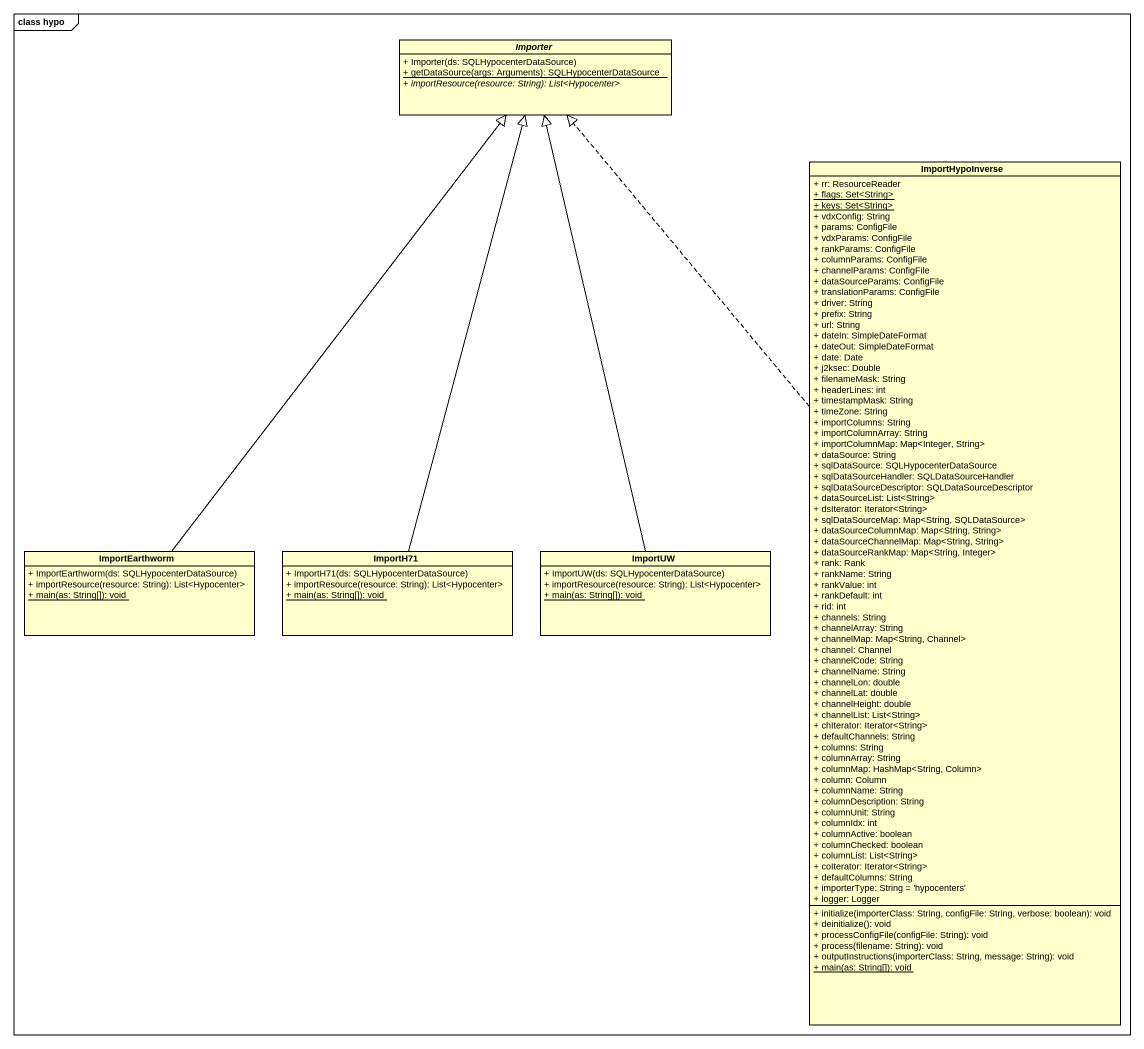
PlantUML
@startuml
mainframe class hypo
hide circle
hide empty members
skinparam classAttributeIconSize 0
abstract class Importer {
  + Importer(ds: SQLHypocenterDataSource)
  {static} + getDataSource(args: Arguments): SQLHypocenterDataSource
  {abstract} + importResource(resource: String): List<Hypocenter>
}
class ImportHypoInverse {
  + rr: ResourceReader
  {static} + flags: Set<String>
  {static} + keys: Set<String>
  + vdxConfig: String
  + params: ConfigFile
  + vdxParams: ConfigFile
  + rankParams: ConfigFile
  + columnParams: ConfigFile
  + channelParams: ConfigFile
  + dataSourceParams: ConfigFile
  + translationParams: ConfigFile
  + driver: String
  + prefix: String
  + url: String
  + dateIn: SimpleDateFormat
  + dateOut: SimpleDateFormat
  + date: Date
  + j2ksec: Double
  + filenameMask: String
  + headerLines: int
  + timestampMask: String
  + timeZone: String
  + importColumns: String
  + importColumnArray: String
  + importColumnMap: Map<Integer, String>
  + dataSource: String
  + sqlDataSource: SQLHypocenterDataSource
  + sqlDataSourceHandler: SQLDataSourceHandler
  + sqlDataSourceDescriptor: SQLDataSourceDescriptor
  + dataSourceList: List<String>
  + dsIterator: Iterator<String>
  + sqlDataSourceMap: Map<String, SQLDataSource>
  + dataSourceColumnMap: Map<String, String>
  + dataSourceChannelMap: Map<String, String>
  + dataSourceRankMap: Map<String, Integer>
  + rank: Rank
  + rankName: String
  + rankValue: int
  + rankDefault: int
  + rid: int
  + channels: String
  + channelArray: String
  + channelMap: Map<String, Channel>
  + channel: Channel
  + channelCode: String
  + channelName: String
  + channelLon: double
  + channelLat: double
  + channelHeight: double
  + channelList: List<String>
  + chIterator: Iterator<String>
  + defaultChannels: String
  + columns: String
  + columnArray: String
  + columnMap: HashMap<String, Column>
  + column: Column
  + columnName: String
  + columnDescription: String
  + columnUnit: String
  + columnIdx: int
  + columnActive: boolean
  + columnChecked: boolean
  + columnList: List<String>
  + coIterator: Iterator<String>
  + defaultColumns: String
  + importerType: String = 'hypocenters'
  + logger: Logger
  + initialize(importerClass: String, configFile: String, verbose: boolean): void
  + deinitialize(): void
  + processConfigFile(configFile: String): void
  + process(filename: String): void
  + outputInstructions(importerClass: String, message: String): void
  {static} + main(as: String[]): void
}
class ImportEarthworm {
  + ImportEarthworm(ds: SQLHypocenterDataSource)
  + importResource(resource: String): List<Hypocenter>
  {static} + main(as: String[]): void
}
class ImportH71 {
  + ImportH71(ds: SQLHypocenterDataSource)
  + importResource(resource: String): List<Hypocenter>
  {static} + main(as: String[]): void
}
class ImportUW {
  + ImportUW(ds: SQLHypocenterDataSource)
  + importResource(resource: String): List<Hypocenter>
  {static} + main(as: String[]): void
}
ImportHypoInverse .up.|> Importer
ImportEarthworm -up-|> Importer
ImportH71 -up-|> Importer
ImportUW -up-|> Importer
@enduml
